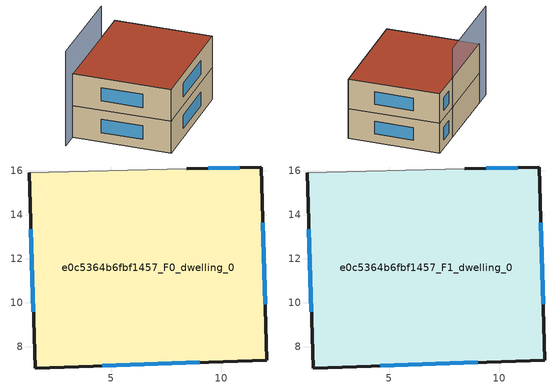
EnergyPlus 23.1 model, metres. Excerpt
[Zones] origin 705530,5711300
e0c5364b6fbf1457_F0_dwelling_0
 floor ground (EU_floor_Construction): 11.83,16.16 12.08,7.38 1.55,7.03 1.28,15.89 8.45,16.08 z0
 wall outside (EU_wall_Construction): 1.28,15.89 1.55,7.03 12.08,7.38 11.83,16.16 8.45,16.08 z0:3
 wall adiabatic (EU_wall_Construction): 8.45,16.08 1.28,15.89 z0:3
 window (EU_Window_Construction): 1.36,13.33 1.47,9.59 / 10.85,16.14 9.43,16.1 / 12.01,9.92 11.9,13.63 / 4.59,7.13 9.04,7.28 z0.87:2.13
e0c5364b6fbf1457_F1_dwelling_0
 floor to e0c5364b6fbf1457_F0_dwelling_0 (EU_floor_Construction): 11.83,16.16 12.08,7.38 1.55,7.03 1.28,15.89 8.45,16.08 z3
 wall outside (EU_wall_Construction): 1.28,15.89 1.55,7.03 12.08,7.38 11.83,16.16 8.45,16.08 z3:6
 wall adiabatic (EU_wall_Construction): 8.45,16.08 1.28,15.89 z3:6
 window (EU_Window_Construction): 1.36,13.33 1.47,9.59 / 10.85,16.14 9.43,16.1 / 12.01,9.92 11.9,13.63 / 4.59,7.13 9.04,7.28 z3.87:5.13
 roof outside (EU_roof_Construction): 12.08,7.38 11.83,16.16 8.45,16.08 1.28,15.89 1.55,7.03 z6
shading: 8.45,16.08 -0.46,15.84 z0:9
[Building]
EU S2 Campaign: North Axis=0; Terrain=City; Solar Distribution=FullExterior
[Site:Location]
London: Latitude=51.5; Longitude=-0.5; Time Zone=0; Elevation=25
[SizingPeriod:WeatherFileDays]
AnnualSizingPeriod: Begin Month=1; Begin Day of Month=1; End Month=12; End Day of Month=31; Day of Week for Start Day=Monday; Use Weather File Daylight Saving Period=No; Use Weather File Rain and Snow Indicators=No
[MATERIAL]
EU_InternalMass_Material: Roughness=MediumRough; Thickness=0.1; Conductivity=1; Density=1800; Specific Heat=900; Thermal Absorptance=0.9; Solar Absorptance=0.7; Visible Absorptance=0.7
[MATERIAL:NOMASS] Roughness=MediumRough; Thermal Absorptance=0.9; Solar Absorptance=0.7; Visible Absorptance=0.7
Name | Thermal Resistance
EU_wall_NoMass | 0.724719
EU_roof_NoMass | 2.98947
EU_floor_NoMass | 2.39157
[WINDOWMATERIAL:SIMPLEGLAZINGSYSTEM]
EU_Window_SimpleGlazing: UFactor=2.63425; Solar Heat Gain Coefficient=0.76; Visible Transmittance=0.76
[CONSTRUCTION]
EU_wall_Construction: EU_wall_NoMass
EU_roof_Construction: EU_roof_NoMass
EU_floor_Construction: EU_floor_NoMass
EU_Window_Construction: EU_Window_SimpleGlazing
EU_InternalMass_Construction: EU_InternalMass_Material
[ZONE] Type=1; Multiplier=1; Ceiling Height=autocalculate; Floor Area=autocalculate; Part of Total Floor Area=Yes
Name | Volume
e0c5364b6fbf1457_F0_dwelling_0 | 279.288
e0c5364b6fbf1457_F1_dwelling_0 | 279.287
[INTERNALMASS] Construction=EU_InternalMass_Construction; Surface Area=93.0957
Name | Zone or ZoneList
e0c5364b6fbf1457_F0_dwelling_0_EU_InternalMass | e0c5364b6fbf1457_F0_dwelling_0
e0c5364b6fbf1457_F1_dwelling_0_EU_InternalMass | e0c5364b6fbf1457_F1_dwelling_0
[OTHEREQUIPMENT] Fuel Type=Electricity; Design Level Calculation Method=Watts/Area; Power per Zone Floor Area=1; Fraction Latent=0; Fraction Radiant=0; Fraction Lost=0; Carbon Dioxide Generation Rate=0; EndUse Subcategory=EU_Step8_InternalGains
Name | Zone or ZoneList or Space or SpaceList | Schedule
EU_Step8_InternalGain_e0c5364b6fbf1457_F0_dwelling_0_f000 | e0c5364b6fbf1457_F0_dwelling_0 | EU_Step8_GainSchedule_e0c5364b6fbf1457_F0_dwelling_0_f000
EU_Step8_InternalGain_e0c5364b6fbf1457_F1_dwelling_0_f000 | e0c5364b6fbf1457_F1_dwelling_0 | EU_Step8_GainSchedule_e0c5364b6fbf1457_F1_dwelling_0_f000
[ZONEVENTILATION:DESIGNFLOWRATE] Schedule=EU_AlwaysOn; Design Flow Rate Calculation Method=AirChanges/Hour; Air Changes per Hour=0.418135; Ventilation Type=Natural; Fan Pressure Rise=0; Fan Total Efficiency=1; Constant Term Coefficient=1; Temperature Term Coefficient=0; Velocity Term Coefficient=0; Velocity Squared Term Coefficient=0; Minimum Indoor Temperature=-100; Maximum Indoor Temperature=100; Delta Temperature=-100; Minimum Outdoor Temperature=-100; Maximum Outdoor Temperature=100; Maximum Wind Speed=40
Name | Zone or ZoneList or Space or SpaceList
EU_ConstantAir_e0c5364b6fbf1457_F0_dwelling_0 | e0c5364b6fbf1457_F0_dwelling_0
EU_ConstantAir_e0c5364b6fbf1457_F1_dwelling_0 | e0c5364b6fbf1457_F1_dwelling_0
[HVACTEMPLATE:THERMOSTAT] Constant Heating Setpoint=20; Constant Cooling Setpoint=50
EU_HeatOnly_e0c5364b6fbf1457_F0_dwelling_0; EU_HeatOnly_e0c5364b6fbf1457_F1_dwelling_0
[HVACTEMPLATE:ZONE:IDEALLOADSAIRSYSTEM] System Availability Schedule=EU_AlwaysOn; Maximum Heating Supply Air Temperature=50; Minimum Cooling Supply Air Temperature=13; Maximum Heating Supply Air Humidity Ratio=0.0156; Minimum Cooling Supply Air Humidity Ratio=0.0077; Heating Limit=NoLimit; Cooling Limit=NoLimit; Heating Availability Schedule=EU_AlwaysOn; Cooling Availability Schedule=EU_CoolingOff; Dehumidification Control Type=ConstantSensibleHeatRatio; Cooling Sensible Heat Ratio=0.7; Dehumidification Setpoint=60; Humidification Control Type=None; Humidification Setpoint=30; Outdoor Air Method=None; Outdoor Air Flow Rate per Person=0.00944; Outdoor Air Flow Rate per Zone Floor Area=0; Outdoor Air Flow Rate per Zone=0; Demand Controlled Ventilation Type=None; Outdoor Air Economizer Type=NoEconomizer; Heat Recovery Type=None; Sensible Heat Recovery Effectiveness=0.7; Latent Heat Recovery Effectiveness=0.65
Name | Template Thermostat
e0c5364b6fbf1457_F0_dwelling_0 | EU_HeatOnly_e0c5364b6fbf1457_F0_dwelling_0
e0c5364b6fbf1457_F1_dwelling_0 | EU_HeatOnly_e0c5364b6fbf1457_F1_dwelling_0
[SIZING:ZONE] Zone Cooling Design Supply Air Temperature Input Method=SupplyAirTemperature; Zone Cooling Design Supply Air Temperature=13; Zone Heating Design Supply Air Temperature Input Method=SupplyAirTemperature; Zone Heating Design Supply Air Temperature=50; Zone Cooling Design Supply Air Humidity Ratio=0.008; Zone Heating Design Supply Air Humidity Ratio=0.008; Cooling Design Air Flow Method=DesignDay; Cooling Design Air Flow Rate=0; Cooling Minimum Air Flow per Zone Floor Area=0.000762; Cooling Minimum Air Flow=0; Cooling Minimum Air Flow Fraction=0.2; Heating Design Air Flow Method=DesignDay; Heating Design Air Flow Rate=0; Heating Maximum Air Flow per Zone Floor Area=0.002032; Heating Maximum Air Flow=0.141576; Heating Maximum Air Flow Fraction=0.3; Account for Dedicated Outdoor Air System=No; Dedicated Outdoor Air System Control Strategy=NeutralSupplyAir; Dedicated Outdoor Air Low Setpoint Temperature for Design=autosize; Dedicated Outdoor Air High Setpoint Temperature for Design=autosize; Zone Load Sizing Method=Sensible Load Only No Latent Load; Zone Latent Cooling Design Supply Air Humidity Ratio Input Method=HumidityRatioDifference; Zone Cooling Design Supply Air Humidity Ratio Difference=0.005; Zone Latent Heating Design Supply Air Humidity Ratio Input Method=HumidityRatioDifference; Zone Humidification Design Supply Air Humidity Ratio Difference=0.005
e0c5364b6fbf1457_F0_dwelling_0; e0c5364b6fbf1457_F1_dwelling_0
[SCHEDULE:CONSTANT]
Name | Hourly Value
EU_AlwaysOn | 1
EU_CoolingOff | 0
[SCHEDULE:FILE] Column Number=1; Rows to Skip at Top=0; Number of Hours of Data=8760; Column Separator=Comma; Interpolate to Timestep=No; Minutes per Item=60; Adjust Schedule for Daylight Savings=Yes
Name | File
EU_Step8_GainSchedule_e0c5364b6fbf1457_F0_dwelling_0_f000 | ../../schedules/e0c5364b6fbf1457/e0c5364b6fbf1457_F0_dwelling_0_f000_gain.csv
EU_Step8_GainSchedule_e0c5364b6fbf1457_F1_dwelling_0_f000 | ../../schedules/e0c5364b6fbf1457/e0c5364b6fbf1457_F1_dwelling_0_f000_gain.csv
